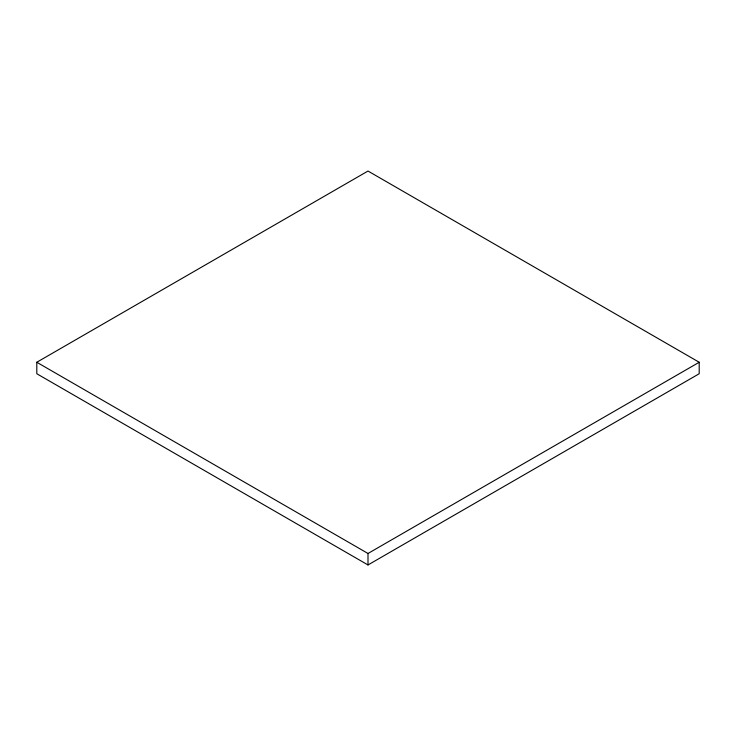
<?xml version="1.0" encoding="UTF-8"?>
<svg xmlns="http://www.w3.org/2000/svg" width="736" height="736" viewBox="0 0 736 736"><rect width="100%" height="100%" fill="white"/><g stroke="black" fill="none" stroke-linecap="round" stroke-linejoin="round"><path stroke-width="1.1" d="M36.8 362.259L368 171.046L699.2 362.259L699.2 373.741L368 564.954L36.8 373.741L36.8 362.259L368 553.481L699.2 362.259M368 553.481L368 564.954"/></g></svg>
